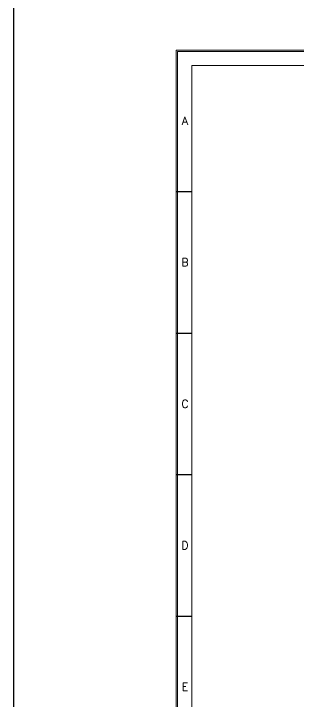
# Model space of a CAD drawing. Header units: millimetres. Extents: x 107 to 2900, y 85 to 3996.
# Drawn here: x 1879.8 to 2010.2, y 2248.6 to 2563.4 of the extents above; entities that cross this region are included whole.
import ezdxf
from ezdxf.enums import TextEntityAlignment as Align

# ---------------------------------------------------------------- set-up
doc = ezdxf.new("R2010")
doc.units = ezdxf.units.MM
for name, color, linetype in [('20', 2, 'Continuous'), ('30', 3, 'Continuous'), ('70', 7, 'Continuous')]:
    doc.layers.add(name, color=color, linetype=linetype)
doc.styles.add('SIMPLEX', font='SIMPLEX')

msp = doc.modelspace()

# ---------------------------------------------------------------- linework, layer by layer
msp.add_lwpolyline([(1879.826, 3363.289), (2900.497, 3363.289), (2900.497, 85.223), (1879.826, 85.223)], close=True)
at = {"layer": '20', "color": 0, "lineweight": 13}
msp.add_lwpolyline([(1961.375, 2024.09), (1961.375, 2539.682), (2767.919, 2539.682), (2767.919, 2024.09)], dxfattribs=at)
at = {"layer": '30', "color": 0}
for p, q in [((1954.247, 2482.01), (1961.375, 2482.01)), ((1954.247, 2417.21), (1961.375, 2417.21)), ((1954.247, 2352.41), (1961.375, 2352.41)), ((1954.247, 2287.61), (1961.375, 2287.61))]:
    msp.add_line(p, q, dxfattribs=at)
at = {"layer": '70', "color": 0, "lineweight": 13}
for points in [[(2775.047, 1963.61), (1954.247, 1963.61), (1954.247, 2546.81), (2775.047, 2546.81)], [(2774.399, 1964.258), (1954.895, 1964.258), (1954.895, 2546.162), (2774.399, 2546.162)]]:
    msp.add_lwpolyline(points, close=True, dxfattribs=at)

# ---------------------------------------------------------------- texts
at = {"layer": '30', "color": 0, "style": 'SIMPLEX'}
for s, p in [('A', (1958.243, 2514.41)), ('B', (1958.243, 2449.61)), ('C', (1958.243, 2384.81)), ('D', (1958.243, 2320.01)), ('E', (1958.243, 2255.21))]:
    msp.add_text(s, height=3.672, dxfattribs=at).set_placement(p, align=Align.MIDDLE)

doc.saveas('drawing.dxf')
